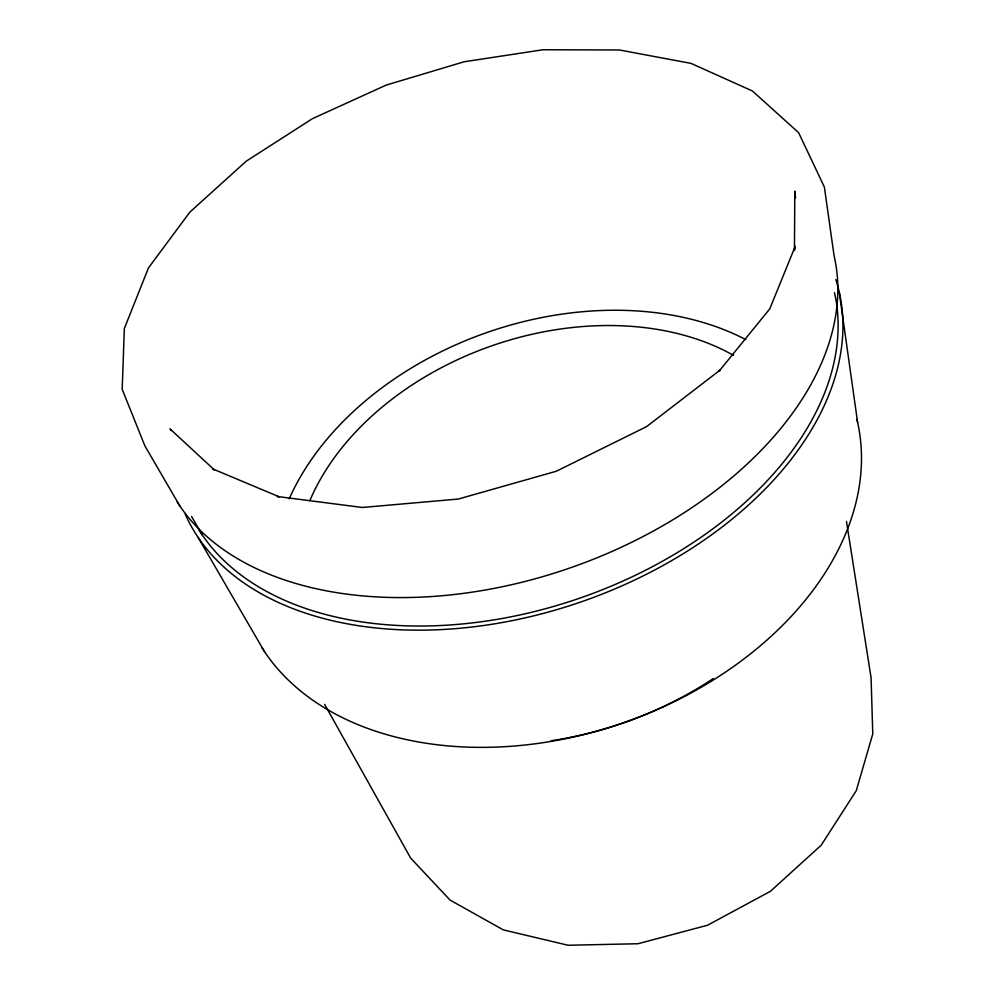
<?xml version="1.0" encoding="UTF-8"?>
<svg xmlns="http://www.w3.org/2000/svg" width="995" height="995" viewBox="0 0 995 995"><rect width="100%" height="100%" fill="white"/><g stroke="black" fill="none" stroke-linecap="round" stroke-linejoin="round"><path stroke-width="1.49" d="M171.364 430.549L170.045 428.92L214.373 469.926L212.669 468.869L279.11 496.791L277.418 496.517L362.292 507.475L458.309 499.042L556.304 471.244L646.476 426.681L720.082 370.103L719.111 371.147L769.782 308.848L795.179 246.437L794.445 250.454L794.818 191.115L795.527 197.818M179.772 505.87L144.872 445.835L122.186 389.294L124.35 328.487L148.454 267.941L189.871 212.122L246.188 161.215L312.467 118.654L386.209 85.085L464.167 61.765L543.083 49.75L619.512 49.986L691.052 63.394L752.456 91.005L798.624 132.671L824.382 187.085L834.071 255.678A352.964 223.788 -19.1 0 1 582.834 563.319A352.964 223.788 -19.1 0 1 177.197 501.94M198.067 537.35L264.459 651.576M191.6 516.504L202.221 534.887M324.619 704.361L410.699 858.15L450.088 900.102L503.308 929.89L568.133 945.25L637.994 943.733L707.544 925.238L770.441 891.309L821.173 845.24L856.285 790.677L872.777 733.875L871.073 677.694L846.471 521.492M839.158 291.684L857.615 422.452M713.291 678.515A290.739 206.773 -19.1 0 1 551.267 740.715M289.197 498.856A290.739 206.773 -19.1 0 1 745.852 339.631M309.905 500.522A265.279 188.441 -19.1 0 1 733.613 355.377M856.906 419.392A320.887 225.38 -19.1 0 1 637.297 717.743A320.887 225.38 -19.1 0 1 261.909 647.621M835.837 279.595A346.036 224.497 -19.1 0 1 587.647 599.575A346.036 224.497 -19.1 0 1 185.244 514.179M834.482 292.605A341.36 221.4 -19.1 0 1 591.565 593.915A341.36 221.4 -19.1 0 1 198.764 529.551"/></g></svg>
